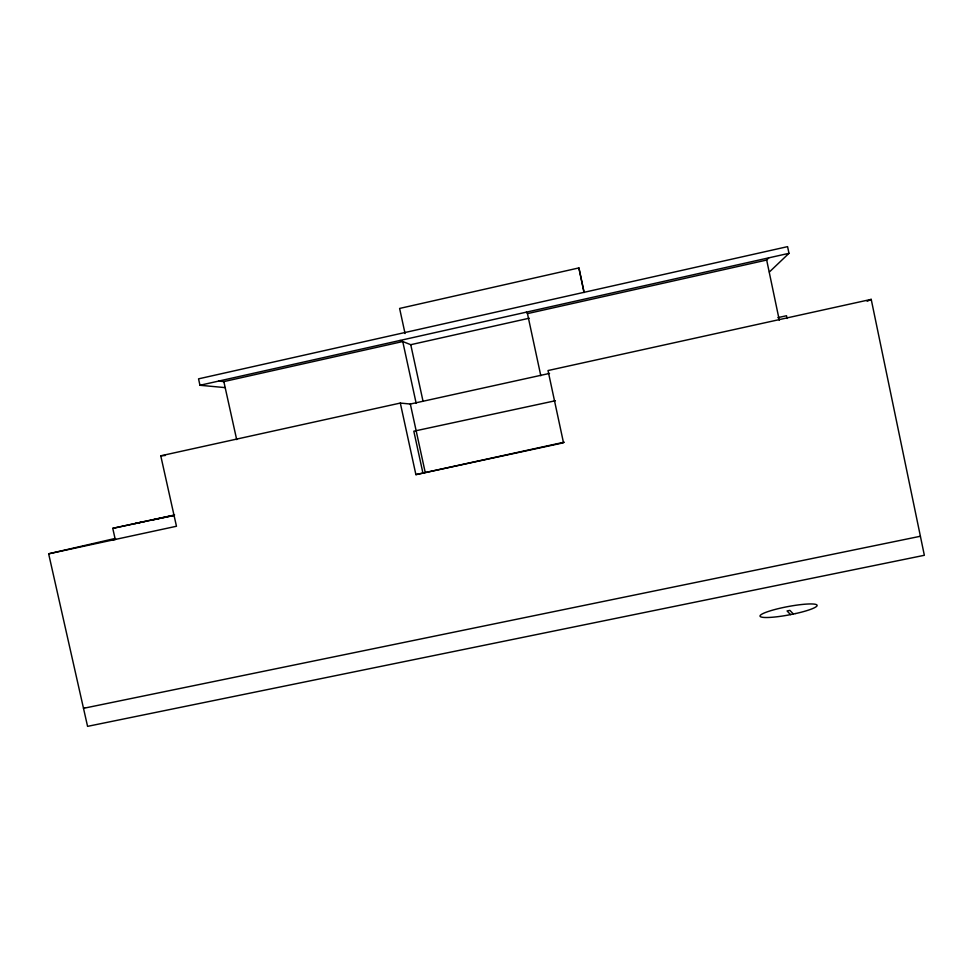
<?xml version="1.0" encoding="UTF-8"?>
<svg xmlns="http://www.w3.org/2000/svg" width="973" height="973" viewBox="0 0 973 973"><rect width="100%" height="100%" fill="white"/><g stroke="black" fill="none" stroke-linecap="round" stroke-linejoin="round"><path stroke-width="1.46" d="M526.357 312.151L527.463 313.61L766.675 260.046L768.792 257.833M769.412 271.966L788.981 253.321L787.583 246.643L198.541 378.85L199.964 385.272L225.286 387.631M84.627 707.724L83.508 708.32L920.397 536.257M867.162 301.289L871.212 299.368M415.897 474.629L563.513 442.788L548.018 370.543L871.212 299.368L924.35 555.291L87.57 726.357L48.65 553.819L176.466 526.259L160.764 455.814L400.317 403.065L415.897 474.629L564.279 442.18M113.014 539.918L115.957 539.237M48.65 553.819L114.984 538.483M584.153 292.557L578.899 267.916L399.611 308.441L405.06 333.544M199.964 385.272L788.981 253.321M218.803 381.051L223.851 381.598L402.749 341.535L416.14 403.163M400 340.453L410.752 344.697L529.203 318.22M777.828 317.648L786.512 315.739L787.096 318.499M400.317 403.065L410.338 404.038L549.526 373.413M555.388 400.73L413.817 431.197L422.866 472.793M115.252 539.456L112.759 528.339L174.617 514.972M173.96 515.325L112.759 528.339M135.223 523.498L144.247 521.601M152.056 520.056L174.167 515.41M160.764 455.814L165.252 455.498M793.409 614.036L789.894 610.375L787.06 610.947L790.526 614.62M223.851 381.598L236.682 439.601M410.752 344.697L422.963 400.925M410.338 404.038L425.165 472.197M583.909 291.936L578.899 267.916M527.463 313.61L540.806 375.736M766.675 260.046L779.3 320.239M795.719 613.537L788.179 615.07A29.056 4.196 -10.7 0 1 762.868 613.622A29.056 4.196 -10.7 0 1 810.679 603.941A29.056 4.196 -10.7 0 1 795.719 613.537"/></g></svg>
